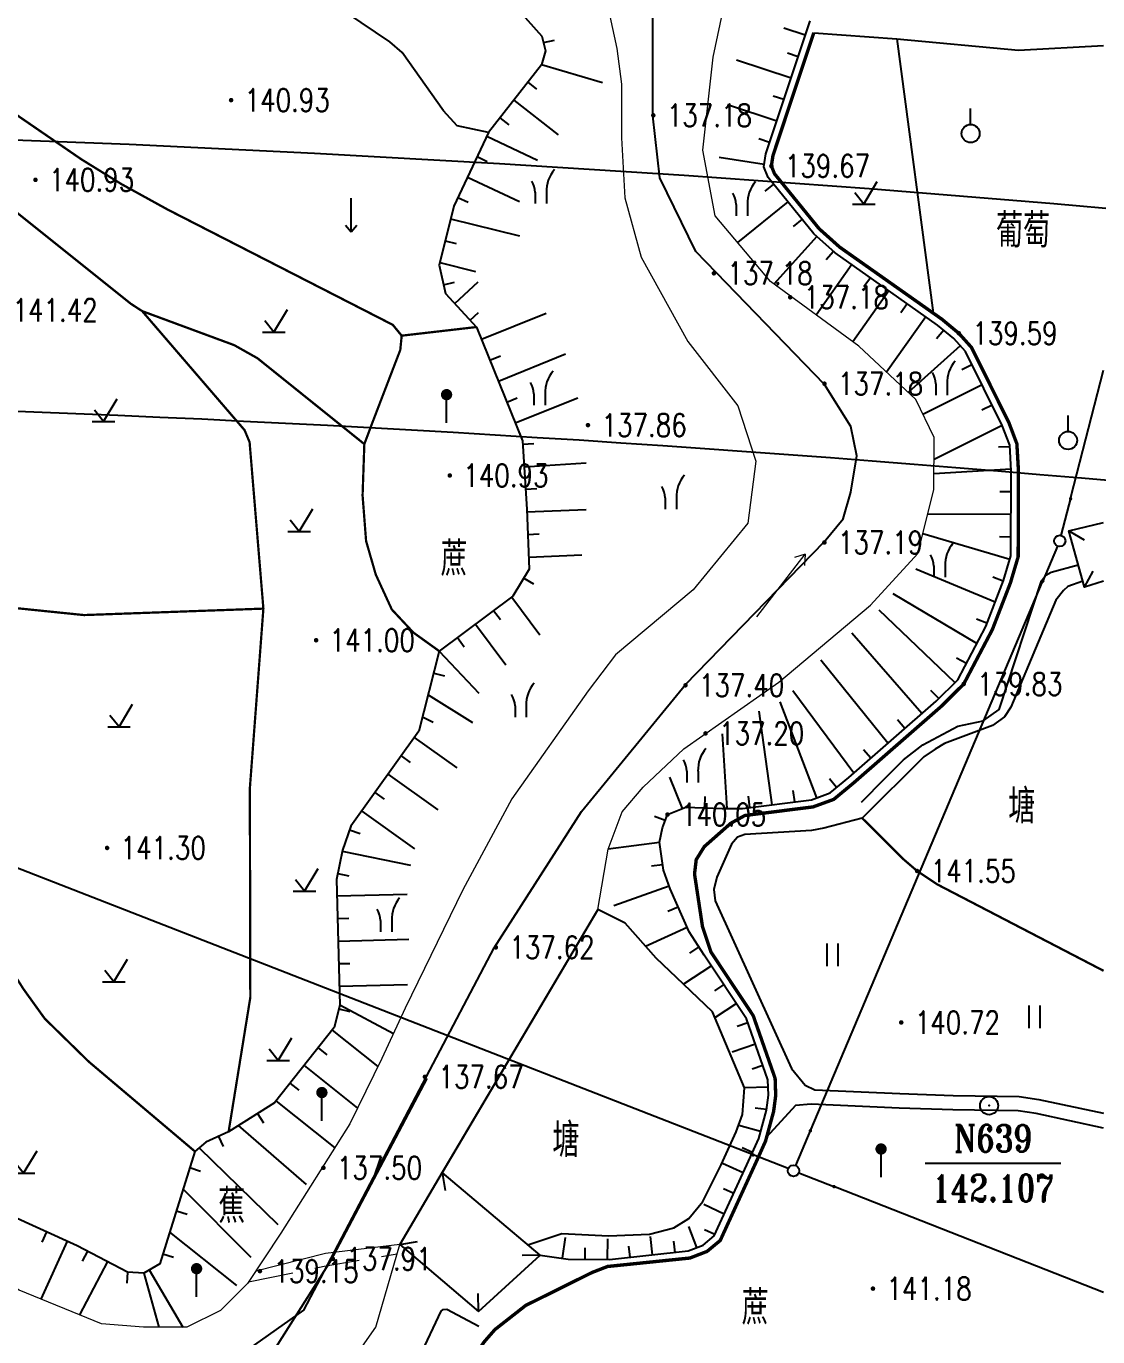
# Model space of a CAD drawing. Extents: x 529262 to 576451, y 2694391 to 2717535.
# Drawn here: x 567317.3 to 567364.7, y 2709360.8 to 2709418.8 of the extents above; entities that cross this region are included whole.
import ezdxf
from ezdxf.enums import TextEntityAlignment as Align
from ezdxf.xclip import XClip

# ---------------------------------------------------------------- set-up
doc = ezdxf.new("R2010")
doc.units = 0
doc.header["$XCLIPFRAME"] = 0
doc.linetypes.add('X3', pattern=[5, 4, -1])
doc.linetypes.add('X5', pattern=[3, 2, -1])
for name, color, linetype in [('DLSS', 4, 'Continuous'), ('DMTZ', 8, 'Continuous'), ('GCD', 8, 'Continuous'), ('GXYZ', 8, 'Continuous'), ('JMD', 8, 'Continuous'), ('KZD', 8, 'Continuous'), ('PP-COM', 7, 'Continuous'), ('RD-中线', 40, 'Continuous'), ('RD-红线', 7, 'Continuous'), ('ZBTZ', 8, 'Continuous'), ('ZJ', 7, 'Continuous'), ('污水管径标注_W10-', 202, 'Continuous')]:
    doc.layers.add(name, color=color, linetype=linetype)
doc.layers.add('SXSS', color=5, linetype='Continuous', lineweight=0)
doc.styles.add('HZ', font='rs.shx', dxfattribs={"width": 0.8, "bigfont": 'hztxt.shx'})
doc.styles.add('romant', font='romant.shx', dxfattribs={"width": 0.8})
doc.linetypes.add('10421', pattern='A,2,[150,AAA.SHX,S=0.5,R=0,X=0,Y=0.5],1e-11', length=2)
doc.linetypes.add('10422', pattern='A,0.75,[150,AAA.SHX,S=0.5,R=0,X=0,Y=0.5],1.5,[177,AAA.SHX,S=1,R=0,X=0,Y=0.4],0.75', length=3)
doc.linetypes.add('1161', pattern='A,0,[149,AAA.SHX,S=0.15,R=0,X=0,Y=0],-1.6', length=1.6)
doc.linetypes.add('842', pattern='A,1.6,[150,AAA.SHX,S=0.8,R=0,X=0,Y=0],1e-11', length=1.6)
doc.linetypes.add('8462', pattern='A,2,[157,AAA.SHX,S=1,R=0,X=0,Y=0.5],1e-09', length=2)

# ---------------------------------------------------------------- blocks, each defined once
blk = doc.blocks.new('A$C19FD0107')
at = {"layer": 'RD-中线', "color": 8, "linetype": 'Continuous'}
blk.add_lwpolyline([(-3086.581, 14893.647), (-3108.229, 14899.635, 0.000046), (-3108.317, 14899.659), (-3236.522, 14935.098, 0.007364), (-3240.798, 14936.212), (-3481.528, 14995.181, 0.065736), (-3741.789, 15023.648), (-4056.288, 15016.622, -0.003768), (-4058.096, 15016.595), (-4121.61, 15016.134, 0.002785), (-4122.947, 15016.117), (-4376.617, 15011.447), (-4572.915, 15005.069)], format="xyb", dxfattribs=at)
at = {"layer": 'RD-中线', "color": 8, "linetype": 'Continuous', "flags": 128}
for points in [[(-4490.734, 14139.438, 0), (-4490.29, 14139.417)], [(-3818.251, 14086.168, 0), (-3817.74, 14086.169)]]:
    blk.add_lwpolyline(points, format="xyb", dxfattribs=at)
at = {"layer": 'RD-红线', "color": 8}
for points in [[(-3506.428, 15013.223, 0.051126), (-3711.599, 15035.867)], [(-3589.616, 15003.329, 0.03012), (-3708.238, 15011.834)]]:
    blk.add_lwpolyline(points, format="xyb", dxfattribs=at)
blk = doc.blocks.new('gc123')
at = {"color": 8}
for p, q in [((0, 0), (1.2, 2)), ((-1, 0), (1, 0)), ((0, 0), (-0.8, 1))]:
    blk.add_line(p, q, dxfattribs=at)
blk = doc.blocks.new('gc121')
at = {"color": 8}
for p, q in [((-0.5, -1), (-0.5, 1)), ((0.5, -1), (0.5, 1))]:
    blk.add_line(p, q, dxfattribs=at)
blk = doc.blocks.new('gc165')
at = {"color": 8}
blk.add_line((0, 0), (0, 2), dxfattribs=at)
at = {"color": 8, "const_width": 0.5}
blk.add_lwpolyline([(-0.25, 2.5, 1), (0.25, 2.5, 1)], format="xyb", close=True, dxfattribs=at)
blk = doc.blocks.new('gc246')
at = {"color": 8}
for p, q in [((-0.5, 1), (-0.5, 0)), ((0.5, 1), (0.5, 0))]:
    blk.add_line(p, q, dxfattribs=at)
for centre, radius, start, end in [((3.4, 1.11), 2.91, 139.3312, 182.0887), ((-2.94, 0.81), 2.45, 4.3743, 29.0242)]:
    blk.add_arc(centre, radius, start, end, dxfattribs=at)
blk = doc.blocks.new('gc086')
at = {"color": 8}
for p, q in [((0, 0), (7, 0)), ((7, 0), (6.18, 0.57)), ((7, 0), (6.18, -0.57))]:
    blk.add_line(p, q, dxfattribs=at)
blk = doc.blocks.new('gc120')
at = {"color": 8}
for p, q in [((0, 0), (0, 3)), ((-0.5, 0.6), (0, 0)), ((0, 0), (0.5, 0.6))]:
    blk.add_line(p, q, dxfattribs=at)
blk = doc.blocks.new('gc013c')
at = {"linetype": 'Continuous'}
blk.add_line((0.5, 0), (4, 0), dxfattribs=at)
at = {"linetype": 'Continuous', "const_width": 0.15, "flags": 128}
blk.add_lwpolyline([(3.775, 0, 1), (3.925, 0, 1)], format="xyb", close=True, dxfattribs=at)
blk = doc.blocks.new('gc170')
at = {"color": 8, "linetype": 'Continuous'}
blk.add_circle((0, 0), 0.5, dxfattribs=at)
blk = doc.blocks.new('gc125')
at = {"color": 8}
blk.add_line((0, 0.8), (0, 2.2), dxfattribs=at)
blk.add_circle((0, 0), 0.8, dxfattribs=at)
blk = doc.blocks.new('GC200')
at = {"linetype": 'Continuous', "const_width": 0.2, "flags": 128}
blk.add_lwpolyline([(-0.1, 0, 1), (0.1, 0, 1)], format="xyb", close=True, dxfattribs=at)
blk = doc.blocks.new('gc117')
at = {"color": 8}
blk.add_circle((0, 0), 0.8, dxfattribs=at)
blk.add_point((0, 0), dxfattribs=at)

msp = doc.modelspace()

# ---------------------------------------------------------------- linework, layer by layer
at = {"color": 8, "linetype": 'Continuous', "flags": 128}
msp.add_lwpolyline([(567335.041, 2709372.224), (567330.759, 2709364.131), (567327.882, 2709359.588), (567321.035, 2709358.84), (567307.584, 2709360.223), (567303.752, 2709359.893), (567302.509, 2709357.028), (567298.39, 2709345.867), (567297.592, 2709339.87), (567298.55, 2709328.751), (567300.88, 2709319.227)], dxfattribs=at)
at = {"layer": 'DLSS', "linetype": 'X3', "const_width": 0.15, "elevation": 142.24, "flags": 128}
msp.add_lwpolyline([(567335.132, 2709353.926), (567335.056, 2709354.728), (567335.26, 2709356.226), (567335.711, 2709357.448), (567336.044, 2709358.273), (567336.636, 2709359.204), (567337.573, 2709360.571), (567338.049, 2709361.117), (567339.415, 2709362.187), (567342.357, 2709363.647), (567343.036, 2709363.91), (567346.687, 2709364.285), (567347.443, 2709364.578), (567348.025, 2709365.061), (567349.661, 2709368.634), (567350.032, 2709369.461), (567350.388, 2709370.766), (567350.481, 2709371.474), (567350.456, 2709372.235), (567349.484, 2709375.015), (567347.612, 2709377.832), (567347.24, 2709378.952), (567346.888, 2709381.28), (567346.962, 2709381.914), (567347.319, 2709382.491), (567348.491, 2709383.525), (567349.116, 2709383.87), (567352.14, 2709384.252), (567353.05, 2709384.583), (567353.931, 2709385.313), (567357.811, 2709388.701), (567358.804, 2709389.688), (567360.071, 2709392.096), (567360.873, 2709394.167), (567361.215, 2709395.321), (567361.227, 2709399.136), (567361.158, 2709400.323), (567360.804, 2709401.26), (567359.15, 2709404.586), (567358.589, 2709405.211), (567357.838, 2709405.835), (567353.313, 2709409.026), (567352.405, 2709409.839), (567350.429, 2709412.271), (567350.29, 2709412.618), (567350.36, 2709413.082), (567352.167, 2709418.511)], dxfattribs=at)
at = {"layer": 'DMTZ'}
for p, q in [((567351.79, 2709418.401, 142.24), (567350.842, 2709418.717, 142.24)), ((567340.114, 2709417.111, 143.906), (567342.811, 2709416.315, 143.906)), ((567351.159, 2709416.504, 142.24), (567348.749, 2709417.306, 142.24)), ((567338.887, 2709415.533, 143.906), (567340.855, 2709413.993, 143.906)), ((567350.527, 2709414.606, 142.24), (567348.352, 2709415.33, 142.24)), ((567337.689, 2709413.937, 143.906), (567339.931, 2709412.88, 143.906)), ((567349.975, 2709412.689, 142.24), (567347.98, 2709412.99, 142.24)), ((567336.837, 2709412.127, 143.906), (567339.142, 2709411.041, 143.906)), ((567351.017, 2709411.036, 142.24), (567348.789, 2709409.226, 142.24)), ((567336.091, 2709410.28, 143.906), (567339.133, 2709409.526, 143.906)), ((567352.298, 2709409.502, 142.24), (567350.402, 2709407.384, 142.24)), ((567353.854, 2709408.251, 142.24), (567352.277, 2709406.014, 142.24)), ((567355.488, 2709407.098, 142.24), (567353.892, 2709404.835, 142.24)), ((567337.453, 2709404.951, 143.906), (567340.32, 2709406.108, 143.906)), ((567357.122, 2709405.945, 142.24), (567355.391, 2709403.49, 142.24)), ((567338.202, 2709403.096, 143.906), (567341.178, 2709404.298, 143.906)), ((567358.648, 2709404.662, 142.24), (567356.347, 2709402.597, 142.24)), ((567338.95, 2709401.242, 143.906), (567341.719, 2709402.359, 143.906)), ((567359.616, 2709402.924, 142.24), (567357.002, 2709401.624, 142.24)), ((567360.507, 2709401.134, 142.24), (567357.49, 2709399.633, 142.24)), ((567339.339, 2709399.306, 143.906), (567342.095, 2709399.479, 143.906)), ((567360.9, 2709399.196, 142.24), (567357.486, 2709398.998, 142.24)), ((567339.463, 2709397.309, 143.906), (567342.095, 2709397.418, 143.906)), ((567360.898, 2709397.196, 142.24), (567357.21, 2709397.208, 142.24)), ((567360.844, 2709395.203, 142.24), (567356.99, 2709396.342, 142.24)), ((567339.546, 2709395.311, 143.906), (567341.904, 2709395.409, 143.906)), ((567360.197, 2709393.312, 142.24), (567356.678, 2709394.772, 142.24)), ((567359.386, 2709391.487, 142.24), (567355.678, 2709393.681, 142.24)), ((567338.793, 2709393.537, 143.906), (567340.037, 2709391.872, 143.906)), ((567358.41, 2709389.751, 142.24), (567355.062, 2709392.958, 142.24)), ((567337.191, 2709392.34, 143.906), (567338.54, 2709390.534, 143.906)), ((567356.954, 2709388.381, 142.24), (567353.85, 2709391.939, 142.24)), ((567355.448, 2709387.065, 142.24), (567352.474, 2709390.741, 142.24)), ((567353.941, 2709385.75, 142.24), (567351.239, 2709389.395, 142.24)), ((567350.329, 2709384.348, 142.24), (567349.749, 2709388.488, 142.24)), ((567352.3, 2709384.653, 142.24), (567350.68, 2709388.907, 142.24)), ((567334.48, 2709387.323, 143.906), (567336.364, 2709385.976, 143.906)), ((567348.339, 2709384.179, 142.24), (567348.119, 2709387.487, 142.24)), ((567333.316, 2709385.696, 143.906), (567335.529, 2709384.114, 143.906)), ((567346.353, 2709384.182, 142.24), (567345.793, 2709385.562, 142.24)), ((567332.153, 2709384.069, 143.906), (567334.496, 2709382.393, 143.906)), ((567345.342, 2709382.682, 142.24), (567343.07, 2709382.373, 142.24)), ((567331.293, 2709382.287, 143.906), (567334.309, 2709381.667, 143.906)), ((567331.056, 2709380.313, 143.906), (567334.172, 2709380.392, 143.906)), ((567345.761, 2709380.736, 142.24), (567343.318, 2709379.878, 142.24)), ((567346.569, 2709378.907, 142.24), (567344.716, 2709378.077, 142.24)), ((567331.107, 2709378.313, 143.906), (567334.247, 2709378.393, 143.906)), ((567347.634, 2709377.217, 142.24), (567346.401, 2709376.398, 142.24)), ((567331.158, 2709376.314, 143.906), (567334.174, 2709376.391, 143.906)), ((567348.74, 2709375.551, 142.24), (567347.808, 2709374.932, 142.24)), ((567330.845, 2709374.375, 143.906), (567332.869, 2709372.764, 143.906)), ((567349.583, 2709373.754, 142.24), (567348.552, 2709373.393, 142.24)), ((567329.599, 2709372.811, 143.906), (567331.972, 2709370.922, 143.906)), ((567350.146, 2709371.848, 142.24), (567349.096, 2709371.813, 142.24)), ((567328.354, 2709371.246, 143.906), (567330.965, 2709369.167, 143.906)), ((567326.689, 2709370.148, 143.906), (567329.692, 2709367.541, 143.906)), ((567349.814, 2709369.888, 142.24), (567348.85, 2709370.151, 142.24)), ((567349.038, 2709368.049, 142.24), (567348.129, 2709368.465, 142.24)), ((567348.206, 2709366.23, 142.24), (567347.296, 2709366.647, 142.24)), ((567323.649, 2709365.422, 143.906), (567326.617, 2709363.062, 143.906)), ((567345.03, 2709364.427, 142.24), (567344.941, 2709365.239, 142.24)), ((567346.993, 2709364.749, 142.24), (567346.631, 2709365.681, 142.24)), ((567319.112, 2709365.028, 143.906), (567317.948, 2709362.469, 143.906)), ((567320.897, 2709364.127, 143.906), (567319.667, 2709361.768, 143.906)), ((567322.745, 2709363.756, 143.906), (567324.238, 2709361.227, 143.906))]:
    msp.add_line(p, q, dxfattribs=at)
at = {"layer": 'DMTZ', "linetype": 'Continuous'}
for p, q in [((567340.202, 2709418.075, 143.906), (567340.688, 2709418.191, 143.906)), ((567351.475, 2709417.452, 142.24), (567351, 2709417.61, 142.24)), ((567339.504, 2709416.32, 143.906), (567339.897, 2709416.012, 143.906)), ((567350.843, 2709415.555, 142.24), (567350.369, 2709415.713, 142.24)), ((567338.271, 2709414.746, 143.906), (567338.664, 2709414.437, 143.906)), ((567350.211, 2709413.657, 142.24), (567349.737, 2709413.815, 142.24)), ((567337.263, 2709413.032, 143.906), (567337.715, 2709412.819, 143.906)), ((567350.386, 2709411.812, 142.24), (567349.998, 2709411.497, 142.24)), ((567336.411, 2709411.223, 143.906), (567336.863, 2709411.01, 143.906)), ((567351.648, 2709410.26, 142.24), (567351.26, 2709409.944, 142.24)), ((567335.851, 2709409.309, 143.906), (567336.336, 2709409.189, 143.906)), ((567353.043, 2709408.835, 142.24), (567352.71, 2709408.463, 142.24)), ((567335.61, 2709408.339, 143.906), (567337.189, 2709407.948, 143.906)), ((567354.671, 2709407.674, 142.24), (567354.383, 2709407.266, 142.24)), ((567335.779, 2709407.364, 143.906), (567336.267, 2709407.474, 143.906)), ((567336.272, 2709406.532, 143.906), (567337.307, 2709407.488, 143.906)), ((567356.305, 2709406.522, 142.24), (567356.017, 2709406.113, 142.24)), ((567336.951, 2709405.797, 143.906), (567337.318, 2709406.137, 143.906)), ((567357.922, 2709405.346, 142.24), (567357.602, 2709404.962, 142.24)), ((567337.827, 2709404.024, 143.906), (567338.291, 2709404.211, 143.906)), ((567359.171, 2709403.82, 142.24), (567358.723, 2709403.597, 142.24)), ((567338.576, 2709402.169, 143.906), (567339.04, 2709402.356, 143.906)), ((567360.062, 2709402.029, 142.24), (567359.614, 2709401.806, 142.24)), ((567339.276, 2709400.304, 143.906), (567339.775, 2709400.335, 143.906)), ((567360.842, 2709400.194, 142.24), (567360.343, 2709400.165, 142.24)), ((567339.402, 2709398.308, 143.906), (567339.901, 2709398.339, 143.906)), ((567360.901, 2709398.196, 142.24), (567360.401, 2709398.198, 142.24)), ((567339.504, 2709396.31, 143.906), (567340.004, 2709396.331, 143.906)), ((567360.895, 2709396.196, 142.24), (567360.395, 2709396.198, 142.24)), ((567339.326, 2709394.379, 143.906), (567339.754, 2709394.121, 143.906)), ((567360.558, 2709394.245, 142.24), (567360.092, 2709394.426, 142.24)), ((567337.992, 2709392.939, 143.906), (567338.291, 2709392.538, 143.906)), ((567359.835, 2709392.38, 142.24), (567359.369, 2709392.561, 142.24)), ((567336.39, 2709391.742, 143.906), (567336.689, 2709391.341, 143.906)), ((567335.589, 2709391.143, 143.906), (567337.337, 2709389.286, 143.906)), ((567358.921, 2709390.603, 142.24), (567358.478, 2709390.835, 142.24)), ((567335.341, 2709390.174, 143.906), (567335.825, 2709390.05, 143.906)), ((567335.093, 2709389.206, 143.906), (567337.062, 2709387.98, 143.906)), ((567357.701, 2709389.046, 142.24), (567357.348, 2709389.401, 142.24)), ((567334.845, 2709388.237, 143.906), (567335.315, 2709388.004, 143.906)), ((567356.201, 2709387.723, 142.24), (567355.872, 2709388.1, 142.24)), ((567354.695, 2709386.408, 142.24), (567354.366, 2709386.784, 142.24)), ((567333.898, 2709386.509, 143.906), (567334.305, 2709386.218, 143.906)), ((567351.321, 2709384.473, 142.24), (567351.258, 2709384.97, 142.24)), ((567353.176, 2709385.106, 142.24), (567352.857, 2709385.491, 142.24)), ((567332.735, 2709384.882, 143.906), (567333.142, 2709384.591, 143.906)), ((567347.34, 2709384.21, 142.24), (567347.361, 2709384.709, 142.24)), ((567349.337, 2709384.223, 142.24), (567349.274, 2709384.719, 142.24)), ((567345.588, 2709383.647, 142.24), (567345.121, 2709383.824, 142.24)), ((567331.614, 2709383.233, 143.906), (567332.087, 2709383.07, 143.906)), ((567345.477, 2709381.691, 142.24), (567344.982, 2709381.624, 142.24)), ((567331.092, 2709381.307, 143.906), (567331.581, 2709381.206, 143.906)), ((567346.16, 2709379.82, 142.24), (567345.704, 2709379.616, 142.24)), ((567331.082, 2709379.313, 143.906), (567331.582, 2709379.326, 143.906)), ((567347.085, 2709378.053, 142.24), (567346.665, 2709377.781, 142.24)), ((567331.133, 2709377.314, 143.906), (567331.633, 2709377.326, 143.906)), ((567348.187, 2709376.384, 142.24), (567347.771, 2709376.107, 142.24)), ((567331.141, 2709375.319, 143.906), (567331.626, 2709375.197, 143.906)), ((567349.253, 2709374.698, 142.24), (567348.781, 2709374.533, 142.24)), ((567330.222, 2709373.593, 143.906), (567330.613, 2709373.282, 143.906)), ((567349.913, 2709372.81, 142.24), (567349.441, 2709372.645, 142.24)), ((567328.977, 2709372.028, 143.906), (567329.368, 2709371.717, 143.906)), ((567327.534, 2709370.683, 143.906), (567327.801, 2709370.261, 143.906)), ((567350.074, 2709370.854, 142.24), (567349.578, 2709370.919, 142.24)), ((567325.814, 2709369.668, 143.906), (567326.026, 2709369.215, 143.906)), ((567324.961, 2709369.161, 143.906), (567328.446, 2709365.772, 143.906)), ((567349.453, 2709368.959, 142.24), (567348.997, 2709369.163, 142.24)), ((567324.545, 2709368.285, 143.906), (567325.022, 2709368.136, 143.906)), ((567324.246, 2709367.331, 143.906), (567327.247, 2709364.322, 143.906)), ((567348.622, 2709367.139, 142.24), (567348.167, 2709367.348, 142.24)), ((567323.948, 2709366.376, 143.906), (567324.425, 2709366.227, 143.906)), ((567318.202, 2709365.442, 143.906), (567317.995, 2709364.987, 143.906)), ((567347.789, 2709365.321, 142.24), (567347.335, 2709365.529, 142.24)), ((567341.045, 2709364.272, 142.24), (567341.176, 2709365.196, 142.24)), ((567342.042, 2709364.229, 142.24), (567342.048, 2709364.729, 142.24)), ((567343.042, 2709364.217, 142.24), (567343.053, 2709365.134, 142.24)), ((567344.036, 2709364.317, 142.24), (567343.982, 2709364.814, 142.24)), ((567346.024, 2709364.536, 142.24), (567345.97, 2709365.033, 142.24)), ((567320.01, 2709364.589, 143.906), (567319.779, 2709364.146, 143.906)), ((567323.35, 2709364.468, 143.906), (567323.827, 2709364.318, 143.906)), ((567321.784, 2709363.666, 143.906), (567321.752, 2709363.167, 143.906))]:
    msp.add_line(p, q, dxfattribs=at)
at = {"layer": 'DMTZ', "linetype": '10421', "flags": 128}
for points, elevation in [([(567337.768, 2709414.103), (567336.38, 2709414.399), (567335.781, 2709415.056), (567333.942, 2709417.633), (567333.399, 2709418.109), (567330.862, 2709419.827), (567328.687, 2709420.755), (567326.726, 2709421.024), (567320.015, 2709421.213), (567317.592, 2709421.606), (567313.691, 2709422.535), (567311.516, 2709422.857), (567310.798, 2709423.124), (567306.795, 2709424.964), (567306.343, 2709425.003)], 141.153), ([(567364.998, 2709370.037), (567362.017, 2709370.674), (567361.212, 2709370.8), (567358.317, 2709370.838), (567355.946, 2709370.921), (567352.057, 2709371.093), (567351.351, 2709371.04), (567350.079, 2709369.634)], 141.965), ([(567331.572, 2709352.629), (567333.664, 2709353.562), (567334.307, 2709353.914), (567334.706, 2709354.82), (567335.041, 2709356.444), (567335.004, 2709357.941), (567334.949, 2709358.464), (567334.707, 2709359.892), (567335.676, 2709361.928), (567335.753, 2709362.012), (567335.921, 2709362.02), (567337.337, 2709361.265)], 142.24)]:
    msp.add_lwpolyline(points, dxfattribs=dict(at, elevation=elevation))
at = {"layer": 'DMTZ', "linetype": 'Continuous', "flags": 128}
for points, elevation in [([(567335.293, 2709423.798), (567340.132, 2709418.366), (567340.29, 2709417.707), (567340.108, 2709417.093), (567337.768, 2709414.103), (567336.23, 2709410.84), (567335.584, 2709408.232), (567335.869, 2709406.968), (567337.236, 2709405.489), (567339.267, 2709400.458), (567339.458, 2709397.427), (567339.568, 2709394.78), (567338.839, 2709393.572), (567335.589, 2709391.143), (567334.684, 2709387.608), (567331.668, 2709383.391), (567331.302, 2709382.329), (567331.038, 2709381.044), (567331.18, 2709375.472), (567330.932, 2709374.485), (567328.286, 2709371.16), (567326.262, 2709369.877), (567325.256, 2709369.406), (567324.77, 2709369.002), (567323.214, 2709364.033), (567322.513, 2709363.619), (567321.781, 2709363.666), (567319.563, 2709364.823), (567311.767, 2709368.37)], 143.906), ([(567340.054, 2709364.413), (567341.287, 2709364.238), (567343.126, 2709364.217), (567346.611, 2709364.601), (567347.277, 2709364.859), (567347.762, 2709365.262), (567349.367, 2709368.767), (567349.728, 2709369.57), (567350.071, 2709370.829), (567350.158, 2709371.49), (567350.135, 2709372.175), (567349.193, 2709374.87), (567347.319, 2709377.69), (567346.652, 2709378.723), (567345.802, 2709380.619), (567345.51, 2709381.451), (567345.341, 2709382.693), (567345.466, 2709383.324), (567345.689, 2709383.912), (567346.507, 2709384.244), (567348.105, 2709384.178), (567349.014, 2709384.182), (567352.064, 2709384.567), (567352.887, 2709384.867), (567353.722, 2709385.558), (567357.591, 2709388.937), (567358.541, 2709389.882), (567359.777, 2709392.23), (567360.568, 2709394.271), (567360.893, 2709395.368), (567360.904, 2709399.128), (567360.839, 2709400.255), (567360.509, 2709401.131), (567358.881, 2709404.403), (567358.365, 2709404.978), (567357.642, 2709405.579), (567353.112, 2709408.773), (567352.171, 2709409.616), (567350.148, 2709412.106), (567349.958, 2709412.579), (567350.045, 2709413.157), (567352.012, 2709419.043)], 142.24)]:
    msp.add_lwpolyline(points, dxfattribs=dict(at, elevation=elevation))
at = {"layer": 'DMTZ', "linetype": '10422', "flags": 128}
for points, elevation in [([(567354.284, 2709384.462), (567355.318, 2709385.511), (567356.135, 2709386.328), (567357.001, 2709387.001), (567358.54, 2709387.818), (567359.67, 2709388.058), (567360.368, 2709388.563), (567362.251, 2709394.258), (567362.443, 2709394.509), (567362.682, 2709394.644), (567363.876, 2709394.968)], 141.218), ([(567364.083, 2709394.235), (567363.417, 2709394.007), (567363.22, 2709393.827), (567362.882, 2709393.402), (567360.886, 2709388.669), (567360.615, 2709388.239), (567360.079, 2709387.849), (567357.955, 2709387.052), (567357.538, 2709386.805), (567357.037, 2709386.469), (567354.315, 2709383.749)], 141.4), ([(567354.315, 2709383.749), (567352.612, 2709383.304), (567352.063, 2709383.207), (567349.111, 2709383.03), (567348.787, 2709382.917), (567348.52, 2709382.607), (567347.868, 2709381.137), (567347.744, 2709380.595), (567347.807, 2709380.091), (567351.181, 2709372.668), (567351.784, 2709371.93), (567352.213, 2709371.728), (567355.971, 2709371.561), (567358.333, 2709371.479), (567361.266, 2709371.44), (567362.134, 2709371.304), (567364.998, 2709370.693)], 141.965), ([(567339.509, 2709364.871), (567341.008, 2709365.363), (567343.079, 2709365.269), (567344.899, 2709365.346), (567345.975, 2709365.628), (567346.641, 2709366.038), (567347.256, 2709366.781), (567348.06, 2709368.409), (567348.737, 2709369.872), (567349.011, 2709370.641), (567349.096, 2709371.813), (567347.687, 2709375.183), (567346.401, 2709376.398), (567345.182, 2709377.55), (567343.812, 2709379.099), (567342.608, 2709379.703)], 138.531)]:
    msp.add_lwpolyline(points, dxfattribs=dict(at, elevation=elevation))
at = {"layer": 'GXYZ', "linetype": 'Continuous'}
for p, q in [((567363.554, 2709397.96), (567364.998, 2709403.582)), ((567352.048, 2709369.991), (567362.278, 2709394.181)), ((567349.405, 2709368.875), (567299.543, 2709388.311)), ((567364.998, 2709362.756), (567353.13, 2709367.418))]:
    msp.add_line(p, q, dxfattribs=at)
at = {"layer": 'JMD', "linetype": 'Continuous'}
for p, q in [((567363.451, 2709396.469), (567364.141, 2709396.065)), ((567364.157, 2709393.973), (567364.533, 2709394.679)), ((567335.717, 2709368.064), (567335.851, 2709367.275)), ((567333.837, 2709364.889), (567334.626, 2709365.02)), ((567340.054, 2709364.413), (567339.255, 2709364.396)), ((567337.326, 2709361.911), (567337.311, 2709362.711))]:
    msp.add_line(p, q, dxfattribs=at)
at = {"layer": 'JMD', "linetype": 'Continuous', "elevation": 143.191, "flags": 128}
msp.add_lwpolyline([(567364.998, 2709394.248), (567364.157, 2709393.973), (567363.451, 2709396.469), (567364.998, 2709396.842)], dxfattribs=at)
at = {"layer": 'JMD', "linetype": 'Continuous', "elevation": 141.295, "flags": 128}
msp.add_lwpolyline([(567337.326, 2709361.911), (567340.054, 2709364.413), (567335.717, 2709368.064), (567333.837, 2709364.889)], close=True, dxfattribs=at)
at = {"layer": 'KZD', "linetype": 'Continuous'}
msp.add_line((567357.1, 2709368.484), (567363.1, 2709368.484), dxfattribs=at)
at = {"layer": 'SXSS', "color": 8, "linetype": 'Continuous', "flags": 128}
for points, elevation in [([(567343.143, 2709419.254), (567343.447, 2709417.823), (567343.649, 2709416.234), (567343.649, 2709413.866), (567343.795, 2709411.204), (567344.523, 2709408.578), (567346.593, 2709404.845), (567348.808, 2709401.999), (567349.6, 2709399.548), (567349.242, 2709396.814), (567346.826, 2709393.864), (567343.395, 2709390.988), (567342.185, 2709389.395), (567338.802, 2709384.614), (567336.626, 2709380.584), (567334.084, 2709375.349)], 136.965), ([(567342.608, 2709379.703), (567343.07, 2709382.373), (567343.685, 2709384.036), (567344.614, 2709385.129), (567346.417, 2709386.822), (567350.625, 2709389.772), (567354.677, 2709393.18), (567356.767, 2709395.465), (567357.482, 2709398.281), (567357.496, 2709400.6), (567356.684, 2709402.283), (567354.157, 2709404.641), (567350.245, 2709407.499), (567347.796, 2709410.405), (567347.261, 2709413.31), (567347.72, 2709417.44), (567348.126, 2709419.386)], 138.531)]:
    msp.add_lwpolyline(points, dxfattribs=dict(at, elevation=elevation))
at = {"layer": 'SXSS', "color": 8, "linetype": '8462', "const_width": 0.1, "flags": 128}
for points, elevation in [([(567354.315, 2709383.749), (567356.147, 2709381.926), (567356.743, 2709381.414), (567357.632, 2709380.822), (567364.998, 2709376.996)], 141.4), ([(567335.717, 2709368.064), (567342.608, 2709379.703)], 140.02)]:
    msp.add_lwpolyline(points, dxfattribs=dict(at, elevation=elevation))
at = {"layer": 'SXSS', "color": 8, "linetype": 'Continuous', "flags": 128}
for points in [[(567334.084, 2709375.349), (567333.043, 2709373.121), (567331.632, 2709370.224), (567328.58, 2709365.386), (567327.094, 2709363.158), (567325.905, 2709361.969), (567324.419, 2709361.227), (567322.487, 2709361.227), (567320.629, 2709361.375), (567316.988, 2709362.861), (567314.313, 2709364.569), (567312.158, 2709365.311), (567309.242, 2709365.9), (567307.162, 2709365.38), (567303.744, 2709363.449), (567299.944, 2709360.17)], [(567302.032, 2709347.892), (567302.656, 2709351.957), (567304.118, 2709355.298), (567304.627, 2709356.082), (567306.501, 2709358.128), (567307.783, 2709358.629), (567309.181, 2709358.71), (567312.171, 2709357.585), (567318.169, 2709357.134), (567324.652, 2709356.762), (567328.676, 2709357.358), (567330.911, 2709358.549), (567332.774, 2709361.231), (567333.837, 2709364.889)]]:
    msp.add_lwpolyline(points, dxfattribs=at)
at = {"layer": 'SXSS', "color": 8, "linetype": '842', "flags": 128}
msp.add_lwpolyline([(567333.837, 2709364.889), (567330.548, 2709364.48), (567327.462, 2709363.71)], dxfattribs=at)
at = {"layer": 'SXSS', "color": 8, "linetype": 'X5', "flags": 128}
msp.add_lwpolyline([(567327.14, 2709363.227), (567330.492, 2709363.925), (567333.716, 2709364.473)], dxfattribs=at)
at = {"layer": 'ZBTZ', "linetype": 'Continuous', "const_width": 0.1, "flags": 128}
for points, elevation in [([(567335.589, 2709391.143), (567334.442, 2709391.966), (567333.487, 2709392.987), (567332.777, 2709394.531), (567332.348, 2709396.017), (567332.192, 2709398.032), (567332.27, 2709400.308), (567332.628, 2709401.263), (567333.862, 2709404.477), (567333.923, 2709405.107), (567333.529, 2709405.587), (567323.567, 2709410.686), (567321.5, 2709411.825), (567319.743, 2709412.912), (567316.018, 2709415.467), (567314.574, 2709416.657), (567313.4, 2709418.068), (567311.399, 2709420.94), (567311.218, 2709421.398), (567311.2, 2709422.042), (567311.516, 2709422.857)], 140.571), ([(567303.768, 2709416.753), (567303.768, 2709416.753), (567306.173, 2709416.308), (567307.794, 2709415.782), (567309.195, 2709415.208), (567313.226, 2709413.179), (567314.301, 2709412.546), (567315.955, 2709411.3), (567321.936, 2709406.517), (567322.434, 2709406.194), (567326.511, 2709404.687), (567327.539, 2709404.108), (567332.27, 2709400.308)], 142.445), ([(567322.434, 2709406.194), (567326.968, 2709400.926), (567327.19, 2709400.394), (567327.801, 2709393.026), (567327.202, 2709385.078), (567327.222, 2709375.816), (567327.222, 2709375.816), (567327.222, 2709375.816), (567327.222, 2709375.816), (567326.262, 2709369.877)], 141.486), ([(567333.923, 2709405.107), (567337.236, 2709405.489)], 141.013), ([(567324.77, 2709369.002), (567320.071, 2709372.974), (567318.122, 2709374.88), (567317.178, 2709376.191), (567315.553, 2709378.765), (567315.086, 2709380.222), (567314.714, 2709382.848), (567314.874, 2709384.168), (567316.12, 2709393.123)], 141.758), ([(567316.12, 2709393.123), (567319.858, 2709392.741)], 141.614), ([(567319.858, 2709392.741), (567327.801, 2709393.026)], 141.424)]:
    msp.add_lwpolyline(points, dxfattribs=dict(at, elevation=elevation))
at = {"layer": 'ZBTZ', "linetype": '1161', "flags": 128}
for points, elevation in [([(567352.167, 2709418.511), (567355.837, 2709418.247), (567361.229, 2709417.749), (567364.998, 2709417.944)], 139.614), ([(567355.837, 2709418.247), (567357.445, 2709406.112)], 139.83), ([(567322.513, 2709363.619), (567323.176, 2709361.227)], 141.638)]:
    msp.add_lwpolyline(points, dxfattribs=dict(at, elevation=elevation))
msp.add_lwpolyline([(567333.554, 2709374.214), (567331.18, 2709375.472)], dxfattribs=at)
at = {"layer": '污水管径标注_W10-'}
msp.add_lwpolyline([(567326.824, 2709360.018), (567329.597, 2709361.98), (567330.802, 2709364.275), (567335.023, 2709372.312), (567338.017, 2709378.012), (567341.889, 2709384.05), (567346.483, 2709389.668), (567352.634, 2709395.976), (567353.468, 2709397.002), (567353.8, 2709398.182), (567354.068, 2709399.793), (567353.806, 2709401.081), (567352.644, 2709402.947), (567347.859, 2709407.882), (567346.944, 2709408.826), (567345.358, 2709412.089), (567345.039, 2709414.843), (567345.039, 2709420.42)], dxfattribs=at)

# ---------------------------------------------------------------- block references
at = {"layer": 'GCD', "linetype": 'Continuous'}
ref = msp.add_blockref('GC200', (567326.371, 2709415.532, 140.932), dxfattribs=dict(at, xscale=0.5, yscale=0.5, zscale=0.5))
ref.add_attrib('height', '140.93', dxfattribs={"linetype": 'Continuous', "height": 1, "style": 'HZ', "width": 0.8}).set_placement((567326.971, 2709415.532, 140.932), align=Align.MIDDLE_LEFT)
ref = msp.add_blockref('GC200', (567345.062, 2709414.859, 137.18), dxfattribs=dict(at, xscale=0.5, yscale=0.5, zscale=0.5))
ref.add_attrib('height', '137.18', dxfattribs={"linetype": 'Continuous', "height": 1, "style": 'HZ', "width": 0.8}).set_placement((567345.662, 2709414.859, 137.18), align=Align.MIDDLE_LEFT)
ref = msp.add_blockref('GC200', (567350.29, 2709412.618, 139.669), dxfattribs=dict(at, xscale=0.5, yscale=0.5, zscale=0.5))
ref.add_attrib('height', '139.67', dxfattribs={"linetype": 'Continuous', "height": 1, "style": 'HZ', "width": 0.8}).set_placement((567350.89, 2709412.618, 139.669), align=Align.MIDDLE_LEFT)
ref = msp.add_blockref('GC200', (567317.711, 2709412.004, 140.932), dxfattribs=dict(at, xscale=0.5, yscale=0.5, zscale=0.5))
ref.add_attrib('height', '140.93', dxfattribs={"linetype": 'Continuous', "height": 1, "style": 'HZ', "width": 0.8}).set_placement((567318.311, 2709412.004, 140.932), align=Align.MIDDLE_LEFT)
ref = msp.add_blockref('GC200', (567347.746, 2709407.868, 137.18), dxfattribs=dict(at, xscale=0.5, yscale=0.5, zscale=0.5))
ref.add_attrib('height', '137.18', dxfattribs={"linetype": 'Continuous', "height": 1, "style": 'HZ', "width": 0.8}).set_placement((567348.346, 2709407.868, 137.18), align=Align.MIDDLE_LEFT)
ref = msp.add_blockref('GC200', (567351.123, 2709406.806, 137.18), dxfattribs=dict(at, xscale=0.5, yscale=0.5, zscale=0.5))
ref.add_attrib('height', '137.18', dxfattribs={"linetype": 'Continuous', "height": 1, "style": 'HZ', "width": 0.8}).set_placement((567351.723, 2709406.806, 137.18), align=Align.MIDDLE_LEFT)
ref = msp.add_blockref('GC200', (567316.095, 2709406.24, 141.42), dxfattribs=dict(at, xscale=0.5, yscale=0.5, zscale=0.5))
ref.add_attrib('height', '141.42', dxfattribs={"linetype": 'Continuous', "height": 1, "style": 'HZ', "width": 0.8}).set_placement((567316.695, 2709406.24, 141.42), align=Align.MIDDLE_LEFT)
ref = msp.add_blockref('GC200', (567358.589, 2709405.211, 139.59), dxfattribs=dict(at, xscale=0.5, yscale=0.5, zscale=0.5))
ref.add_attrib('height', '139.59', dxfattribs={"linetype": 'Continuous', "height": 1, "style": 'HZ', "width": 0.8}).set_placement((567359.189, 2709405.211, 139.59), align=Align.MIDDLE_LEFT)
ref = msp.add_blockref('GC200', (567352.639, 2709402.982, 137.18), dxfattribs=dict(at, xscale=0.5, yscale=0.5, zscale=0.5))
ref.add_attrib('height', '137.18', dxfattribs={"linetype": 'Continuous', "height": 1, "style": 'HZ', "width": 0.8}).set_placement((567353.239, 2709402.982, 137.18), align=Align.MIDDLE_LEFT)
ref = msp.add_blockref('GC200', (567342.171, 2709401.147, 137.86), dxfattribs=dict(at, xscale=0.5, yscale=0.5, zscale=0.5))
ref.add_attrib('height', '137.86', dxfattribs={"linetype": 'Continuous', "height": 1, "style": 'HZ', "width": 0.8}).set_placement((567342.771, 2709401.147, 137.86), align=Align.MIDDLE_LEFT)
ref = msp.add_blockref('GC200', (567336.053, 2709398.92, 140.932), dxfattribs=dict(at, xscale=0.5, yscale=0.5, zscale=0.5))
ref.add_attrib('height', '140.93', dxfattribs={"linetype": 'Continuous', "height": 1, "style": 'HZ', "width": 0.8}).set_placement((567336.653, 2709398.92, 140.932), align=Align.MIDDLE_LEFT)
ref = msp.add_blockref('GC200', (567352.637, 2709395.955, 137.192), dxfattribs=dict(at, xscale=0.5, yscale=0.5, zscale=0.5))
ref.add_attrib('height', '137.19', dxfattribs={"linetype": 'Continuous', "height": 1, "style": 'HZ', "width": 0.8}).set_placement((567353.237, 2709395.955, 137.192), align=Align.MIDDLE_LEFT)
ref = msp.add_blockref('GC200', (567330.135, 2709391.626, 141), dxfattribs=dict(at, xscale=0.5, yscale=0.5, zscale=0.5))
ref.add_attrib('height', '141.00', dxfattribs={"linetype": 'Continuous', "height": 1, "style": 'HZ', "width": 0.8}).set_placement((567330.735, 2709391.626, 141), align=Align.MIDDLE_LEFT)
ref = msp.add_blockref('GC200', (567358.804, 2709389.688, 139.829), dxfattribs=dict(at, xscale=0.5, yscale=0.5, zscale=0.5))
ref.add_attrib('height', '139.83', dxfattribs={"linetype": 'Continuous', "height": 1, "style": 'HZ', "width": 0.8}).set_placement((567359.404, 2709389.688, 139.829), align=Align.MIDDLE_LEFT)
ref = msp.add_blockref('GC200', (567346.486, 2709389.631, 137.4), dxfattribs=dict(at, xscale=0.5, yscale=0.5, zscale=0.5))
ref.add_attrib('height', '137.40', dxfattribs={"linetype": 'Continuous', "height": 1, "style": 'HZ', "width": 0.8}).set_placement((567347.086, 2709389.631, 137.4), align=Align.MIDDLE_LEFT)
ref = msp.add_blockref('GC200', (567347.375, 2709387.504, 137.2), dxfattribs=dict(at, xscale=0.5, yscale=0.5, zscale=0.5))
ref.add_attrib('height', '137.20', dxfattribs={"linetype": 'Continuous', "height": 1, "style": 'HZ', "width": 0.8}).set_placement((567347.975, 2709387.504, 137.2), align=Align.MIDDLE_LEFT)
ref = msp.add_blockref('GC200', (567345.689, 2709383.912, 140.054), dxfattribs=dict(at, xscale=0.5, yscale=0.5, zscale=0.5))
ref.add_attrib('height', '140.05', dxfattribs={"linetype": 'Continuous', "height": 1, "style": 'HZ', "width": 0.8}).set_placement((567346.289, 2709383.912, 140.054), align=Align.MIDDLE_LEFT)
ref = msp.add_blockref('GC200', (567320.882, 2709382.434, 141.3), dxfattribs=dict(at, xscale=0.5, yscale=0.5, zscale=0.5))
ref.add_attrib('height', '141.30', dxfattribs={"linetype": 'Continuous', "height": 1, "style": 'HZ', "width": 0.8}).set_placement((567321.482, 2709382.434, 141.3), align=Align.MIDDLE_LEFT)
ref = msp.add_blockref('GC200', (567356.743, 2709381.414, 141.548), dxfattribs=dict(at, xscale=0.5, yscale=0.5, zscale=0.5))
ref.add_attrib('height', '141.55', dxfattribs={"linetype": 'Continuous', "height": 1, "style": 'HZ', "width": 0.8}).set_placement((567357.343, 2709381.414, 141.548), align=Align.MIDDLE_LEFT)
ref = msp.add_blockref('GC200', (567338.092, 2709378.034, 137.62), dxfattribs=dict(at, xscale=0.5, yscale=0.5, zscale=0.5))
ref.add_attrib('height', '137.62', dxfattribs={"linetype": 'Continuous', "height": 1, "style": 'HZ', "width": 0.8}).set_placement((567338.692, 2709378.034, 137.62), align=Align.MIDDLE_LEFT)
ref = msp.add_blockref('GC200', (567356.04, 2709374.711, 140.722), dxfattribs=dict(at, xscale=0.5, yscale=0.5, zscale=0.5))
ref.add_attrib('height', '140.72', dxfattribs={"linetype": 'Continuous', "height": 1, "style": 'HZ', "width": 0.8}).set_placement((567356.64, 2709374.711, 140.722), align=Align.MIDDLE_LEFT)
ref = msp.add_blockref('GC200', (567334.952, 2709372.306, 137.674), dxfattribs=dict(at, xscale=0.5, yscale=0.5, zscale=0.5))
ref.add_attrib('height', '137.67', dxfattribs={"linetype": 'Continuous', "height": 1, "style": 'HZ', "width": 0.8}).set_placement((567335.552, 2709372.306, 137.674), align=Align.MIDDLE_LEFT)
ref = msp.add_blockref('GC200', (567330.457, 2709368.275, 137.5), dxfattribs=dict(at, xscale=0.5, yscale=0.5, zscale=0.5))
ref.add_attrib('height', '137.50', dxfattribs={"linetype": 'Continuous', "height": 1, "style": 'HZ', "width": 0.8}).set_placement((567331.057, 2709368.275, 137.5), align=Align.MIDDLE_LEFT)
ref = msp.add_blockref('GC200', (567330.878, 2709364.25, 137.91), dxfattribs=dict(at, xscale=0.5, yscale=0.5, zscale=0.5))
ref.add_attrib('height', '137.91', dxfattribs={"linetype": 'Continuous', "height": 1, "style": 'HZ', "width": 0.8}).set_placement((567331.478, 2709364.25, 137.91), align=Align.MIDDLE_LEFT)
ref = msp.add_blockref('GC200', (567327.648, 2709363.702, 139.15), dxfattribs=dict(at, xscale=0.5, yscale=0.5, zscale=0.5))
ref.add_attrib('height', '139.15', dxfattribs={"linetype": 'Continuous', "height": 1, "style": 'HZ', "width": 0.8}).set_placement((567328.248, 2709363.702, 139.15), align=Align.MIDDLE_LEFT)
ref = msp.add_blockref('GC200', (567354.786, 2709362.931, 141.18), dxfattribs=dict(at, xscale=0.5, yscale=0.5, zscale=0.5))
ref.add_attrib('height', '141.18', dxfattribs={"linetype": 'Continuous', "height": 1, "style": 'HZ', "width": 0.8}).set_placement((567355.386, 2709362.931, 141.18), align=Align.MIDDLE_LEFT)
at = {"layer": 'GXYZ', "linetype": 'Continuous'}
for p, xscale, yscale, zscale, rotation in [((567363.057, 2709396.023), 0.5000000000342258, 0.5000000000342258, 0.5000000000342258, 75.59886558125037), ((567363.057, 2709396.023), 0.4999999999975064, 0.4999999999975064, 0.4999999999975064, 247.0763491520195), ((567351.269, 2709368.149), 0.4999999999975064, 0.4999999999975064, 0.4999999999975064, 67.0763491520195), ((567351.269, 2709368.149), 0.5000000000976447, 0.5000000000976447, 0.5000000000976447, 158.7050842666659), ((567351.269, 2709368.149), 0.4999999999991718, 0.4999999999991718, 0.4999999999991718, 338.5534238351149)]:
    msp.add_blockref('gc013c', p, dxfattribs=dict(at, xscale=xscale, yscale=yscale, zscale=zscale, rotation=rotation))
at = {"layer": 'GXYZ', "linetype": 'Continuous', "xscale": 0.5, "yscale": 0.5, "zscale": 0.5}
for p in [(567363.057, 2709396.023), (567363.057, 2709396.023), (567363.057, 2709396.023), (567351.269, 2709368.149)]:
    msp.add_blockref('gc170', p, dxfattribs=at)
at = {"layer": 'KZD', "linetype": 'Continuous', "xscale": 0.5, "yscale": 0.5, "zscale": 0.5}
msp.add_blockref('gc117', (567359.93, 2709371.029, 142.107), dxfattribs=at)
at = {"layer": 'PP-COM'}
ref = msp.add_blockref('A$C19FD0107', (570997.993, 2694390.603), dxfattribs=at)
XClip(ref).set_block_clipping_path([(-9366.4383134884, 14428.6043910822), (-3328.4480743363, 17452.7484863754)])
at = {"layer": 'SXSS', "color": 8, "linetype": 'Continuous', "xscale": 0.4999999999843749, "yscale": 0.4999999999843749, "zscale": 0.4999999999843749, "rotation": 52.41991789686606}
msp.add_blockref('gc086', (567349.653, 2709392.665), dxfattribs=at)
at = {"layer": 'ZBTZ', "linetype": 'Continuous', "xscale": 0.5, "yscale": 0.5, "zscale": 0.5}
for name, p in [('gc125', (567359.11, 2709414.054)), ('gc246', (567340.085, 2709410.951)), ('gc246', (567348.984, 2709410.414)), ('gc123', (567354.378, 2709410.925)), ('gc120', (567331.693, 2709409.697)), ('gc123', (567328.268, 2709405.268)), ('gc246', (567340.027, 2709402.034)), ('gc246', (567357.824, 2709402.476)), ('gc165', (567335.911, 2709401.246)), ('gc123', (567320.727, 2709401.309, -142.864)), ('gc125', (567363.425, 2709400.47)), ('gc246', (567345.84, 2709397.431)), ('gc123', (567329.388, 2709396.44, -142.864)), ('gc246', (567357.733, 2709394.414)), ('gc246', (567339.191, 2709388.229)), ('gc123', (567321.41, 2709387.796, -142.864)), ('gc246', (567346.795, 2709385.332)), ('gc123', (567329.62, 2709380.521, -142.864)), ('gc246', (567333.237, 2709378.724)), ('gc121', (567353.003, 2709377.706, -149.415)), ('gc123', (567321.178, 2709376.514, -142.864)), ('gc121', (567361.945, 2709374.956, -149.415)), ('gc123', (567328.46, 2709373.026, -142.864)), ('gc165', (567330.391, 2709370.358)), ('gc165', (567355.146, 2709367.86, 0.129)), ('gc123', (567317.187, 2709368.034, -142.864)), ('gc165', (567324.844, 2709362.563))]:
    msp.add_blockref(name, p, dxfattribs=at)

# ---------------------------------------------------------------- texts
at = {"layer": 'KZD', "linetype": 'Continuous', "style": 'romant', "width": 0.8}
for s, p in [('N639', (567360.1, 2709369.584)), ('142.107', (567360.1, 2709367.384))]:
    msp.add_text(s, height=1.2, dxfattribs=at).set_placement(p, align=Align.MIDDLE)
at = {"layer": 'SXSS', "color": 8, "linetype": '10421', "style": 'HZ', "width": 0.8}
for p in [(567361.376, 2709384.362), (567341.194, 2709369.586)]:
    msp.add_text('塘', height=1.5, dxfattribs=at).set_placement(p, align=Align.MIDDLE)
at = {"layer": 'ZJ', "color": 8, "linetype": 'Continuous', "style": 'HZ', "width": 0.8}
for s, p in [('葡萄', (567361.434, 2709409.835)), ('蔗', (567336.245, 2709395.306)), ('蕉', (567326.393, 2709366.661)), ('蔗', (567349.575, 2709362.168))]:
    msp.add_text(s, height=1.5, dxfattribs=at).set_placement(p, align=Align.MIDDLE)

doc.saveas('drawing.dxf')
